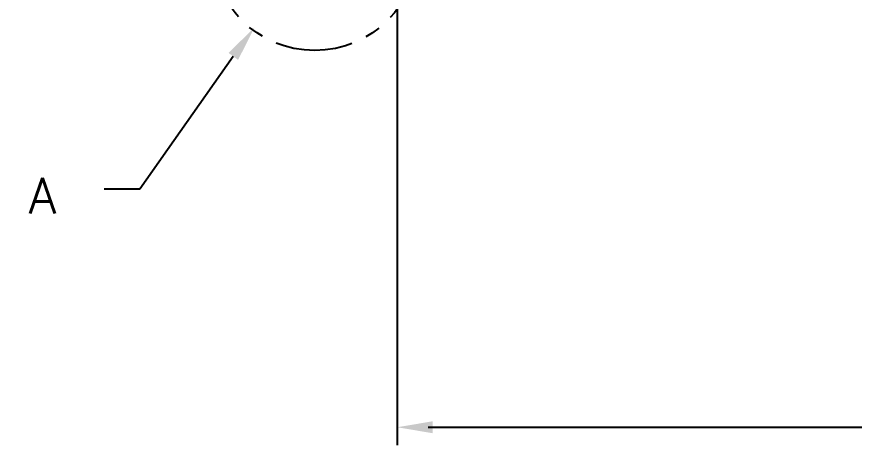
# Model space of a CAD drawing. Header units: inches. Extents: x 5 to 403, y 5 to 265.
# Drawn here: x 65.77 to 92.79, y 129.8 to 143.61 of the extents above; entities that cross this region are included whole.
import ezdxf

# ---------------------------------------------------------------- set-up
doc = ezdxf.new("R2010")
doc.units = ezdxf.units.IN
doc.header["$MEASUREMENT"] = 0
doc.linetypes.add('CENTER', pattern=[2, 1.25, -0.25, 0.25, -0.25])
doc.layers.add('DIM(尺寸标注）', color=4, linetype='Continuous')
doc.styles.add('SIMPLEX', font='SIMPLEX')

msp = doc.modelspace()

# ---------------------------------------------------------------- linework, layer by layer
at = {"layer": 'DIM(尺寸标注）'}
for p, q in [((78.03732, 147.10304, 0.1444), (78.03732, 129.79528, 0.1444)), ((72.75647, 142.3282, 0.1444), (69.73611, 138.05161, 0.1444)), ((69.73611, 138.05161, 0.1444), (68.58611, 138.05161, 0.1444)), ((79.04268, 130.37498, 0.1444), (110.24925, 130.37498, 0.1444))]:
    msp.add_line(p, q, dxfattribs=at)
at = {"layer": 'DIM(尺寸标注）', "color": 2, "linetype": 'CENTER', "ltscale": 2}
msp.add_circle((75.38228, 145.84718, 0.1444), 3.32977, dxfattribs=at)
at = {"layer": 'DIM(尺寸标注）'}
for points in [[(72.6017, 142.44126, 0.1444), (73.43479, 143.25685, 0.1444), (72.91125, 142.21515, 0.1444)], [(79.18732, 130.56664, 0.1444), (79.18732, 130.18331, 0.1444), (78.03732, 130.37498, 0.1444)]]:
    msp.add_solid(points, dxfattribs=at)

# ---------------------------------------------------------------- texts
at = {"layer": 'DIM(尺寸标注）', "style": 'SIMPLEX'}
msp.add_text('DETAIL A', height=1.15, dxfattribs=at).set_placement((60.49012, 137.26441, 0.1444))

doc.saveas('drawing.dxf')
